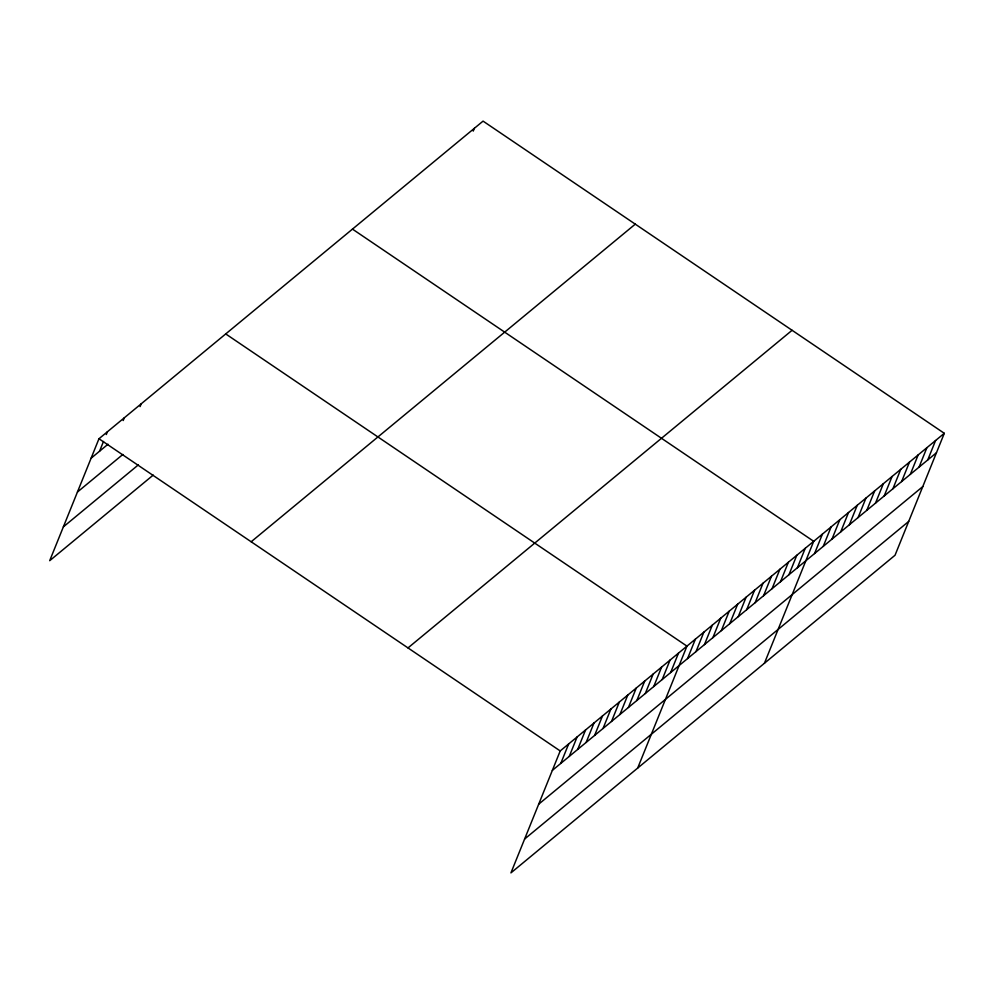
<?xml version="1.0" encoding="UTF-8"?>
<svg xmlns="http://www.w3.org/2000/svg" width="994" height="994" viewBox="0 0 994 994"><rect width="100%" height="100%" fill="white"/><g stroke="black" fill="none" stroke-linecap="round" stroke-linejoin="round"><path stroke-width="1.49" d="M944.3 433.309L560.206 750.942L510.941 872.881L895.035 555.248L944.3 433.309L483.059 121.119L98.965 438.752L49.7 560.691L153.213 475.095M99.562 451.214L103.488 441.485M106.296 434.54L107.414 431.756M123.194 420.561L124.312 417.791M140.092 406.596L141.223 403.812M473.231 131.096L474.362 128.325M560.79 763.404L568.655 743.947M569.239 756.422L577.104 736.964M577.688 749.426L585.553 729.969M586.137 742.443L594.002 722.986M594.598 735.448L602.451 716.003M603.047 728.465L610.9 709.008M611.496 721.482L619.349 702.025M619.945 714.487L627.798 695.03M628.394 707.504L636.259 688.047M636.843 700.509L644.708 681.064M645.292 693.526L653.157 674.069M653.741 686.543L661.606 667.086M662.19 679.548L670.055 660.091M670.639 672.565L678.504 653.108M637.688 768.064L686.953 646.125L225.725 333.934M687.55 658.587L695.402 639.13M695.999 651.604L703.851 632.147M704.448 644.609L712.3 625.151M712.897 637.626L720.749 618.169M721.346 630.631L729.211 611.186M729.795 623.648L737.66 604.19M738.244 616.665L746.109 597.208M746.693 609.67L754.558 590.212M755.142 602.687L763.007 583.229M763.591 595.692L771.456 576.247M772.04 588.709L779.905 569.251M780.501 581.726L788.354 562.269M788.95 574.731L796.803 555.273M797.399 567.748L805.252 548.29M764.436 663.246L813.701 541.308L352.472 229.117M814.558 553.559L822.411 534.101M823.256 546.352L831.121 526.907M831.966 539.158L839.831 519.7M840.675 531.964L848.528 512.506M849.373 524.757L857.238 505.3M858.083 517.563L865.948 498.106M866.793 510.357L874.645 490.899M875.49 503.163L883.355 483.705M884.2 495.956L892.065 476.511M892.91 488.762L900.763 469.305M901.62 481.556L909.473 462.111M910.318 474.362L918.183 454.904M919.028 467.168L926.893 447.71M927.737 459.961L935.59 440.504M91.113 458.209L108.011 444.231M77.445 492.03L122.858 454.469M63.367 526.87L138.365 464.857M251.171 541.767L635.278 224.147M408 647.914L792.094 330.281M552.341 770.387L936.435 452.767M538.673 804.208L922.78 486.588M524.596 839.06L908.702 521.428M98.965 438.752L560.206 750.942"/></g></svg>
